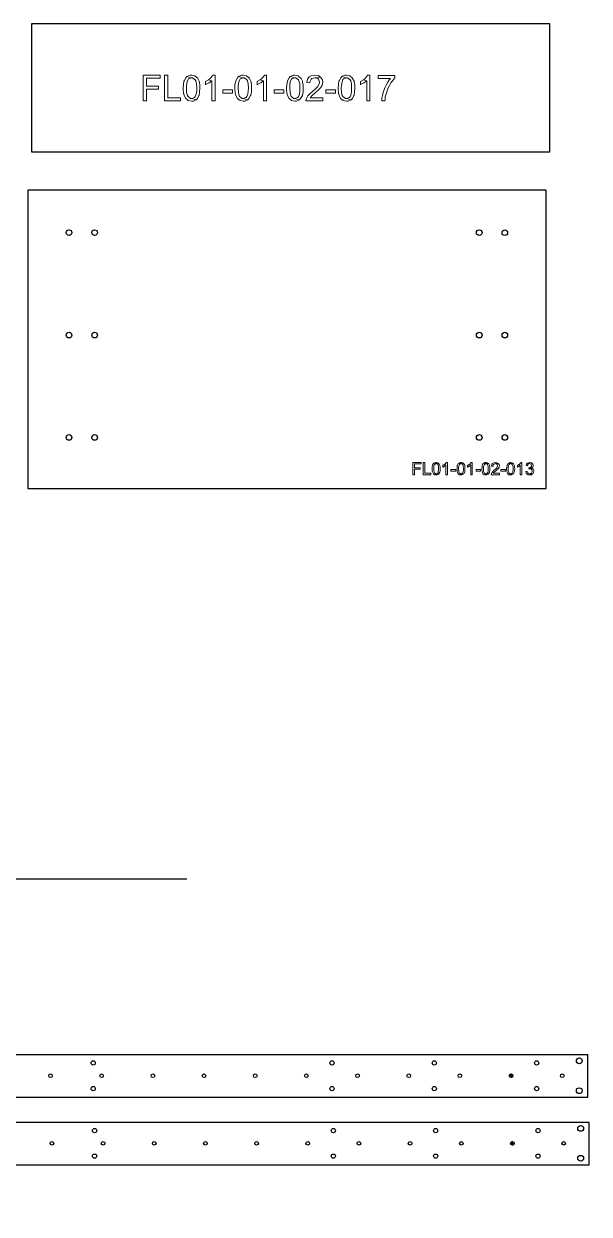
# Model space of a CAD drawing. Header units: millimetres. Extents: x 977 to 12288, y -94 to 5752.
# Drawn here: x 5341 to 6004, y 1160 to 2556 of the extents above; entities that cross this region are included whole.
import ezdxf

# ---------------------------------------------------------------- set-up
doc = ezdxf.new("R2010")
doc.units = ezdxf.units.MM
doc.layers.add('IGES$LEVEL$17', color=179, linetype='Continuous')

# ---------------------------------------------------------------- blocks, each defined once
blk = doc.blocks.new('SW_CENTERMARKSYMBOL_6')
at = {"layer": 'IGES$LEVEL$17', "color": 0}
for p, q in [((-1.25, 0), (-2.5, 0)), ((0, 0), (-1.25, 0)), ((0, 1.25), (0, 2.5)), ((0, 0), (0, 1.25)), ((0, 0), (0, -1.25)), ((0, 0), (1.25, 0)), ((1.25, 0), (2.5, 0)), ((0, -1.25), (0, -2.5))]:
    blk.add_line(p, q, dxfattribs=at)

msp = doc.modelspace()

# ---------------------------------------------------------------- linework, layer by layer
at = {"color": 7, "linetype": 'Continuous', "lineweight": 25}
for p, q in [((5953.13431498, 2360.89155348), (5345.13431498, 2360.89155348)), ((5345.13431498, 2360.89155348), (5345.13431498, 2010.89155348)), ((5953.13431498, 2010.89155348), (5953.13431498, 2360.89155348)), ((5345.13431498, 2010.89155348), (5953.13431498, 2010.89155348)), ((4501.94293926, 1347.73056969), (6001.94293926, 1347.73056969)), ((6001.94293926, 1297.73056969), (6001.94293926, 1347.73056969)), ((4501.94293926, 1297.73056969), (6001.94293926, 1297.73056969)), ((4503.54427088, 1268.51007146), (6003.54427088, 1268.51007146)), ((6003.54427088, 1218.51007146), (6003.54427088, 1268.51007146)), ((4503.54427088, 1218.51007146), (6003.54427088, 1218.51007146))]:
    msp.add_line(p, q, dxfattribs=at)
msp.add_lwpolyline([(5349.44982309, 2555.77298712), (5349.44982309, 2405.77298712), (5957.44982309, 2405.77298712), (5957.44982309, 2555.77298712)], close=True)
at = {"color": 4, "lineweight": 0}
for points in [[(5500.50477732, 2495.41903981), (5480.48019405, 2495.41903981), (5480.48019405, 2465.52318309), (5484.42870343, 2465.52318309), (5484.42870343, 2479.06092953), (5498.53052263, 2479.06092953), (5498.53052263, 2482.72740252), (5484.42870343, 2482.72740252), (5484.42870343, 2492.0346032), (5500.50477732, 2492.0346032)], [(5509.52994162, 2495.41903981), (5505.58143224, 2495.41903981), (5505.58143224, 2465.52318309), (5524.19583359, 2465.52318309), (5524.19583359, 2469.18965608), (5509.52994162, 2469.18965608)], [(5531.81081596, 2494.00885789), (5530.68267043, 2492.59867597), (5528.70841574, 2488.93220297), (5528.42637935, 2488.36813021), (5527.86230658, 2484.70165721), (5527.5802702, 2480.18907507), (5527.5802702, 2479.06092953), (5527.86230658, 2474.54834738), (5528.99045212, 2470.88187439), (5530.40063404, 2468.06151055), (5533.50303427, 2465.80521947), (5537.45154365, 2464.95911032), (5539.42579833, 2465.24114671), (5542.81023494, 2466.65132863), (5537.45154365, 2468.06151055), (5536.04136172, 2468.06151055), (5533.22099788, 2470.59983801), (5532.37488873, 2471.72798354), (5531.52877958, 2475.39445654), (5531.24674319, 2480.18907507), (5531.52877958, 2483.57351168), (5532.09285235, 2487.80405744), (5533.22099788, 2490.3423849), (5533.78507065, 2491.18849405), (5537.16950726, 2492.59867597)], [(5537.45154365, 2495.70107619), (5535.47728896, 2495.41903981), (5531.81081596, 2494.00885789), (5537.16950726, 2492.59867597), (5538.57968918, 2492.31663958), (5541.68208941, 2490.06034851), (5542.24616218, 2488.93220297), (5543.09227133, 2485.26572998), (5543.37430771, 2480.18907507), (5543.37430771, 2477.36871122), (5542.81023494, 2473.13816546), (5541.68208941, 2470.59983801), (5540.83598025, 2469.47169247), (5537.45154365, 2468.06151055), (5542.81023494, 2466.65132863), (5544.22041686, 2468.06151055), (5545.91263517, 2471.72798354), (5546.19467155, 2472.29205631), (5546.75874432, 2475.9585293), (5547.04078071, 2480.18907507), (5547.04078071, 2483.85554806), (5546.47670794, 2487.52202105), (5546.19467155, 2488.36813021), (5544.50245325, 2491.75256682), (5544.50245325, 2492.0346032), (5541.68208941, 2494.57293066), (5541.11801664, 2494.85496704)], [(5557.19409053, 2490.06034851), (5553.80965393, 2488.08609382), (5553.80965393, 2484.41962083), (5553.80965393, 2484.70165721), (5557.47612692, 2486.39387552), (5557.7581633, 2486.6759119), (5561.14259991, 2488.93220297)], [(5564.80907291, 2495.70107619), (5562.27074545, 2495.70107619), (5561.70667268, 2494.85496704), (5559.16834522, 2491.75256682), (5557.19409053, 2490.06034851), (5561.14259991, 2488.93220297), (5561.14259991, 2465.52318309), (5564.80907291, 2465.52318309)], [(5592.44863855, 2494.00885789), (5591.03845663, 2492.59867597), (5589.34623833, 2488.93220297), (5589.06420194, 2488.36813021), (5588.21809279, 2484.70165721), (5588.21809279, 2480.18907507), (5588.21809279, 2479.06092953), (5588.50012917, 2474.54834738), (5589.62827471, 2470.88187439), (5591.03845663, 2468.06151055), (5594.14085686, 2465.80521947), (5597.80732985, 2464.95911032), (5600.06362092, 2465.24114671), (5603.44805753, 2466.65132863), (5597.80732985, 2468.06151055), (5596.67918431, 2468.06151055), (5593.57678409, 2470.59983801), (5593.01271132, 2471.72798354), (5592.16660217, 2475.39445654), (5591.88456578, 2480.18907507), (5591.88456578, 2483.57351168), (5592.73067494, 2487.80405744), (5593.85882047, 2490.3423849), (5594.42289324, 2491.18849405), (5597.80732985, 2492.59867597)], [(5597.80732985, 2495.70107619), (5595.83307516, 2495.41903981), (5592.44863855, 2494.00885789), (5597.80732985, 2492.59867597), (5599.21751177, 2492.31663958), (5602.03787561, 2490.06034851), (5602.88398477, 2488.93220297), (5603.73009392, 2485.26572998), (5604.0121303, 2480.18907507), (5603.73009392, 2477.36871122), (5603.16602115, 2473.13816546), (5602.03787561, 2470.59983801), (5601.19176646, 2469.47169247), (5597.80732985, 2468.06151055), (5603.44805753, 2466.65132863), (5604.57620307, 2468.06151055), (5606.55045776, 2471.72798354), (5606.83249414, 2472.29205631), (5607.39656691, 2475.9585293), (5607.6786033, 2480.18907507), (5607.39656691, 2483.85554806), (5607.11453053, 2487.52202105), (5606.83249414, 2488.36813021), (5605.14027584, 2491.75256682), (5605.14027584, 2492.0346032), (5602.03787561, 2494.57293066), (5601.75583923, 2494.85496704)], [(5617.83191313, 2490.06034851), (5614.16544013, 2488.08609382), (5614.16544013, 2484.41962083), (5614.44747652, 2484.70165721), (5618.11394951, 2486.39387552), (5618.39598589, 2486.6759119), (5621.49838612, 2488.93220297)], [(5625.16485911, 2495.70107619), (5622.90856804, 2495.70107619), (5622.34449527, 2494.85496704), (5619.52413143, 2491.75256682), (5617.83191313, 2490.06034851), (5621.49838612, 2488.93220297), (5621.49838612, 2465.52318309), (5625.16485911, 2465.52318309)], [(5653.08646114, 2494.00885789), (5651.67627922, 2492.59867597), (5649.70202453, 2488.93220297), (5649.70202453, 2488.36813021), (5648.85591538, 2484.70165721), (5648.573879, 2480.18907507), (5648.573879, 2479.06092953), (5649.13795176, 2474.54834738), (5649.98406092, 2470.88187439), (5651.67627922, 2468.06151055), (5654.49664306, 2465.80521947), (5658.44515244, 2464.95911032), (5660.41940713, 2465.24114671), (5663.80384374, 2466.65132863), (5658.44515244, 2468.06151055), (5657.3170069, 2468.06151055), (5654.21460668, 2470.59983801), (5653.65053391, 2471.72798354), (5652.80442476, 2475.39445654), (5652.52238837, 2480.18907507), (5652.52238837, 2483.57351168), (5653.08646114, 2487.80405744), (5654.21460668, 2490.3423849), (5655.06071583, 2491.18849405), (5658.44515244, 2492.59867597)], [(5658.44515244, 2495.70107619), (5656.47089775, 2495.41903981), (5653.08646114, 2494.00885789), (5658.44515244, 2492.59867597), (5659.57329798, 2492.31663958), (5662.6756982, 2490.06034851), (5663.23977097, 2488.93220297), (5664.08588012, 2485.26572998), (5664.36791651, 2480.18907507), (5664.36791651, 2477.36871122), (5663.80384374, 2473.13816546), (5662.6756982, 2470.59983801), (5661.82958905, 2469.47169247), (5658.44515244, 2468.06151055), (5663.80384374, 2466.65132863), (5665.21402566, 2468.06151055), (5667.18828035, 2471.72798354), (5667.18828035, 2472.29205631), (5668.0343895, 2475.9585293), (5668.31642589, 2480.18907507), (5668.0343895, 2483.85554806), (5667.47031673, 2487.52202105), (5667.18828035, 2488.36813021), (5665.77809843, 2491.75256682), (5665.49606204, 2492.0346032), (5662.6756982, 2494.57293066), (5662.39366182, 2494.85496704)], [(5688.62304554, 2493.16274874), (5681.85417233, 2492.59867597), (5682.70028148, 2492.59867597), (5685.8026817, 2491.18849405), (5686.08471809, 2490.90645766), (5687.49490001, 2487.52202105), (5687.49490001, 2486.39387552), (5685.8026817, 2483.00943891), (5685.23860893, 2482.16332976), (5682.70028148, 2479.6250023), (5679.03380848, 2476.52260207), (5676.77751741, 2474.54834738), (5674.23918995, 2472.01001993), (5673.67511718, 2471.44594716), (5671.98289888, 2468.06151055), (5671.41882611, 2465.52318309), (5691.161373, 2465.52318309), (5691.161373, 2469.18965608), (5676.49548103, 2469.18965608), (5678.18769933, 2471.16391077), (5679.03380848, 2472.01001993), (5682.41824509, 2474.83038377), (5682.41824509, 2474.83038377), (5685.8026817, 2477.93278399), (5688.05897278, 2480.18907507), (5688.62304554, 2480.75314783), (5690.59730023, 2483.85554806), (5691.161373, 2487.23998467), (5690.87933662, 2490.06034851)], [(5681.85417233, 2495.70107619), (5678.18769933, 2495.13700343), (5675.08529911, 2493.44478512), (5673.11104442, 2490.90645766), (5672.26493526, 2486.95794829), (5675.93140826, 2486.6759119), (5675.93140826, 2487.80405744), (5677.62362656, 2490.90645766), (5678.18769933, 2491.47053043), (5681.85417233, 2492.59867597), (5688.62304554, 2493.16274874), (5685.8026817, 2495.13700343)], [(5713.44224735, 2494.00885789), (5712.31410181, 2492.59867597), (5710.33984712, 2488.93220297), (5710.05781074, 2488.36813021), (5709.49373797, 2484.70165721), (5709.21170159, 2480.18907507), (5709.21170159, 2479.06092953), (5709.49373797, 2474.54834738), (5710.62188351, 2470.88187439), (5712.03206543, 2468.06151055), (5715.13446565, 2465.80521947), (5719.08297503, 2464.95911032), (5721.05722972, 2465.24114671), (5724.44166633, 2466.65132863), (5719.08297503, 2468.06151055), (5717.67279311, 2468.06151055), (5714.85242927, 2470.59983801), (5714.00632012, 2471.72798354), (5713.16021096, 2475.39445654), (5712.87817458, 2480.18907507), (5713.16021096, 2483.57351168), (5713.72428373, 2487.80405744), (5714.85242927, 2490.3423849), (5715.41650204, 2491.18849405), (5718.80093865, 2492.59867597)], [(5719.08297503, 2495.70107619), (5717.10872034, 2495.41903981), (5713.44224735, 2494.00885789), (5718.80093865, 2492.59867597), (5720.21112057, 2492.31663958), (5723.31352079, 2490.06034851), (5723.87759356, 2488.93220297), (5724.72370271, 2485.26572998), (5725.0057391, 2480.18907507), (5725.0057391, 2477.36871122), (5724.44166633, 2473.13816546), (5723.31352079, 2470.59983801), (5722.46741164, 2469.47169247), (5719.08297503, 2468.06151055), (5724.44166633, 2466.65132863), (5725.85184825, 2468.06151055), (5727.54406656, 2471.72798354), (5727.82610294, 2472.29205631), (5728.39017571, 2475.9585293), (5728.67221209, 2480.18907507), (5728.67221209, 2483.85554806), (5728.10813932, 2487.52202105), (5727.82610294, 2488.36813021), (5726.13388464, 2491.75256682), (5726.13388464, 2492.0346032), (5723.31352079, 2494.57293066), (5722.74944803, 2494.85496704)], [(5738.82552192, 2490.06034851), (5735.44108531, 2488.08609382), (5735.44108531, 2484.41962083), (5735.44108531, 2484.70165721), (5739.10755831, 2486.39387552), (5739.38959469, 2486.6759119), (5742.7740313, 2488.93220297)], [(5746.44050429, 2495.70107619), (5743.90217684, 2495.70107619), (5743.33810407, 2494.85496704), (5740.79977661, 2491.75256682), (5738.82552192, 2490.06034851), (5742.7740313, 2488.93220297), (5742.7740313, 2465.52318309), (5746.44050429, 2465.52318309)], [(5775.49025186, 2495.13700343), (5756.02974135, 2495.13700343), (5756.02974135, 2491.47053043), (5770.69563333, 2491.47053043), (5769.56748779, 2490.3423849), (5767.5932331, 2487.23998467), (5765.33694203, 2483.85554806), (5764.20879649, 2481.3172206), (5762.79861457, 2477.65074761), (5761.67046904, 2473.98427461), (5761.38843265, 2472.85612908), (5760.5423235, 2468.9076197), (5760.26028712, 2465.52318309), (5763.92676011, 2465.52318309), (5764.20879649, 2466.36929224), (5764.49083288, 2470.03576524), (5765.33694203, 2473.70223823), (5766.46508757, 2477.08667484), (5767.87526949, 2480.75314783), (5769.84952418, 2484.13758444), (5770.97766971, 2486.39387552), (5773.23396079, 2489.49627574), (5775.49025186, 2492.31663958)], [(5573.8342372, 2474.54834738), (5573.8342372, 2478.21482038), (5585.11569256, 2478.21482038), (5585.11569256, 2474.54834738), (5573.8342372, 2474.54834738)], [(5634.19002341, 2474.54834738), (5634.19002341, 2478.21482038), (5645.47147877, 2478.21482038), (5645.47147877, 2474.54834738), (5634.19002341, 2474.54834738)], [(5694.827846, 2474.54834738), (5694.827846, 2478.21482038), (5706.10930136, 2478.21482038), (5706.10930136, 2474.54834738), (5694.827846, 2474.54834738)], [(5806.51425412, 2041.62249773), (5796.64298067, 2041.62249773), (5796.64298067, 2027.23864214), (5798.61723536, 2027.23864214), (5798.61723536, 2033.72547897), (5805.38610858, 2033.72547897), (5805.38610858, 2035.41769728), (5798.61723536, 2035.41769728), (5798.61723536, 2039.93027942), (5806.51425412, 2039.93027942)], [(5810.74479988, 2041.62249773), (5808.77054519, 2041.62249773), (5808.77054519, 2027.23864214), (5817.79570948, 2027.23864214), (5817.79570948, 2028.93086044), (5810.74479988, 2028.93086044)], [(5821.46218247, 2040.77638858), (5820.89810971, 2040.21231581), (5819.76996417, 2038.23806112), (5819.76996417, 2038.23806112), (5819.48792779, 2036.26380643), (5819.48792779, 2034.28955174), (5819.48792779, 2033.72547897), (5819.48792779, 2031.4691879), (5820.05200055, 2029.77696959), (5820.89810971, 2028.36678767), (5822.30829163, 2027.23864214), (5824.00050993, 2026.95660575), (5825.12865547, 2026.95660575), (5826.82087377, 2027.8027149), (5824.00050993, 2028.36678767), (5823.43643716, 2028.36678767), (5822.02625524, 2029.49493321), (5821.74421886, 2030.05900598), (5821.18014609, 2031.75122428), (5821.18014609, 2034.28955174), (5821.18014609, 2035.69973366), (5821.46218247, 2037.67398835), (5822.02625524, 2039.08417027), (5822.30829163, 2039.36620665), (5824.00050993, 2040.21231581)], [(5824.00050993, 2041.62249773), (5823.15440078, 2041.62249773), (5821.46218247, 2040.77638858), (5824.00050993, 2040.21231581), (5824.5645827, 2040.21231581), (5826.256801, 2039.08417027), (5826.53883739, 2038.23806112), (5826.82087377, 2036.54584281), (5826.82087377, 2034.28955174), (5826.82087377, 2032.87936982), (5826.53883739, 2030.90511513), (5826.256801, 2029.49493321), (5825.69272824, 2028.93086044), (5824.00050993, 2028.36678767), (5826.82087377, 2027.8027149), (5827.38494654, 2028.36678767), (5828.23105569, 2030.05900598), (5828.23105569, 2030.34104236), (5828.79512846, 2032.03326067), (5828.79512846, 2034.28955174), (5828.79512846, 2035.98177004), (5828.51309208, 2037.67398835), (5828.23105569, 2038.23806112), (5827.66698293, 2039.93027942), (5827.38494654, 2039.93027942), (5825.97476462, 2041.05842496), (5825.97476462, 2041.34046134)], [(5833.58974699, 2039.08417027), (5831.89752869, 2037.95602473), (5831.89752869, 2036.26380643), (5832.17956507, 2036.26380643), (5833.87178338, 2037.10991558), (5833.87178338, 2037.39195197), (5835.56400168, 2038.5200975)], [(5837.25621999, 2041.62249773), (5836.12807445, 2041.62249773), (5835.84603807, 2041.05842496), (5834.43585614, 2039.64824304), (5833.58974699, 2039.08417027), (5835.56400168, 2038.5200975), (5835.56400168, 2027.23864214), (5837.25621999, 2027.23864214)], [(5850.51193004, 2040.77638858), (5849.94785727, 2040.21231581), (5849.10174812, 2038.23806112), (5848.81971174, 2038.23806112), (5848.53767535, 2036.26380643), (5848.53767535, 2034.28955174), (5848.53767535, 2033.72547897), (5848.81971174, 2031.4691879), (5849.10174812, 2029.77696959), (5849.94785727, 2028.36678767), (5851.35803919, 2027.23864214), (5853.33229388, 2026.95660575), (5854.17840303, 2026.95660575), (5855.87062134, 2027.8027149), (5853.33229388, 2028.36678767), (5852.48618473, 2028.36678767), (5851.07600281, 2029.49493321), (5850.79396643, 2030.05900598), (5850.51193004, 2031.75122428), (5850.22989366, 2034.28955174), (5850.22989366, 2035.69973366), (5850.79396643, 2037.67398835), (5851.35803919, 2039.08417027), (5851.64007558, 2039.36620665), (5853.0502575, 2040.21231581)], [(5853.33229388, 2041.62249773), (5852.20414835, 2041.62249773), (5850.51193004, 2040.77638858), (5853.0502575, 2040.21231581), (5853.89636665, 2040.21231581), (5855.30654857, 2039.08417027), (5855.58858496, 2038.23806112), (5855.87062134, 2036.54584281), (5856.15265772, 2034.28955174), (5856.15265772, 2032.87936982), (5855.87062134, 2030.90511513), (5855.30654857, 2029.49493321), (5854.7424758, 2028.93086044), (5853.33229388, 2028.36678767), (5855.87062134, 2027.8027149), (5856.43469411, 2028.36678767), (5857.28080326, 2030.05900598), (5857.56283964, 2030.34104236), (5857.84487603, 2032.03326067), (5857.84487603, 2034.28955174), (5857.84487603, 2035.98177004), (5857.56283964, 2037.67398835), (5857.56283964, 2038.23806112), (5856.71673049, 2039.93027942), (5856.71673049, 2039.93027942), (5855.30654857, 2041.05842496), (5855.02451219, 2041.34046134)], [(5862.63949456, 2039.08417027), (5860.94727625, 2037.95602473), (5860.94727625, 2036.26380643), (5861.22931264, 2036.26380643), (5862.92153094, 2037.10991558), (5863.20356733, 2037.39195197), (5864.61374925, 2038.5200975)], [(5866.30596755, 2041.62249773), (5865.17782202, 2041.62249773), (5864.89578563, 2041.05842496), (5863.7676401, 2039.64824304), (5862.63949456, 2039.08417027), (5864.61374925, 2038.5200975), (5864.61374925, 2027.23864214), (5866.30596755, 2027.23864214)], [(5879.84371399, 2040.77638858), (5878.99760484, 2040.21231581), (5878.15149569, 2038.23806112), (5878.15149569, 2038.23806112), (5877.8694593, 2036.26380643), (5877.58742292, 2034.28955174), (5877.58742292, 2033.72547897), (5877.8694593, 2031.4691879), (5878.43353207, 2029.77696959), (5878.99760484, 2028.36678767), (5880.40778676, 2027.23864214), (5882.38204145, 2026.95660575), (5883.2281506, 2026.95660575), (5884.92036891, 2027.8027149), (5882.38204145, 2028.36678767), (5881.81796868, 2028.36678767), (5880.40778676, 2029.49493321), (5879.84371399, 2030.05900598), (5879.56167761, 2031.75122428), (5879.56167761, 2034.28955174), (5879.56167761, 2035.69973366), (5879.84371399, 2037.67398835), (5880.40778676, 2039.08417027), (5880.68982314, 2039.36620665), (5882.38204145, 2040.21231581)], [(5882.38204145, 2041.62249773), (5881.25389591, 2041.62249773), (5879.84371399, 2040.77638858), (5882.38204145, 2040.21231581), (5882.94611422, 2040.21231581), (5884.35629614, 2039.08417027), (5884.63833252, 2038.23806112), (5885.20240529, 2036.54584281), (5885.20240529, 2034.28955174), (5885.20240529, 2032.87936982), (5884.92036891, 2030.90511513), (5884.35629614, 2029.49493321), (5884.07425975, 2028.93086044), (5882.38204145, 2028.36678767), (5884.92036891, 2027.8027149), (5885.48444167, 2028.36678767), (5886.61258721, 2030.05900598), (5886.61258721, 2030.34104236), (5886.8946236, 2032.03326067), (5886.8946236, 2034.28955174), (5886.8946236, 2035.98177004), (5886.61258721, 2037.67398835), (5886.61258721, 2038.23806112), (5885.76647806, 2039.93027942), (5885.76647806, 2039.93027942), (5884.35629614, 2041.05842496), (5884.07425975, 2041.34046134)], [(5896.76589704, 2040.49435219), (5893.66349681, 2040.21231581), (5893.9455332, 2040.21231581), (5895.6377515, 2039.36620665), (5895.6377515, 2039.36620665), (5896.20182427, 2037.67398835), (5896.20182427, 2037.10991558), (5895.35571512, 2035.41769728), (5895.07367874, 2035.13566089), (5893.9455332, 2034.00751536), (5892.25331489, 2032.59733344), (5891.12516936, 2031.4691879), (5889.99702382, 2030.34104236), (5889.71498744, 2030.05900598), (5888.86887828, 2028.36678767), (5888.5868419, 2027.23864214), (5898.17607896, 2027.23864214), (5898.17607896, 2028.93086044), (5891.12516936, 2028.93086044), (5891.68924213, 2029.77696959), (5892.25331489, 2030.05900598), (5893.9455332, 2031.75122428), (5893.9455332, 2031.75122428), (5895.6377515, 2033.1614062), (5896.48386066, 2034.28955174), (5896.76589704, 2034.28955174), (5897.89404258, 2035.98177004), (5898.17607896, 2037.67398835), (5897.89404258, 2039.08417027)], [(5893.66349681, 2041.62249773), (5891.68924213, 2041.34046134), (5890.2790602, 2040.49435219), (5889.43295105, 2039.36620665), (5888.86887828, 2037.39195197), (5890.84313297, 2037.39195197), (5890.84313297, 2037.95602473), (5891.40720574, 2039.36620665), (5891.97127851, 2039.64824304), (5893.66349681, 2040.21231581), (5896.76589704, 2040.49435219), (5895.35571512, 2041.34046134)], [(5908.89346156, 2040.77638858), (5908.04735241, 2040.21231581), (5907.20124325, 2038.23806112), (5907.20124325, 2038.23806112), (5906.91920687, 2036.26380643), (5906.63717048, 2034.28955174), (5906.63717048, 2033.72547897), (5906.91920687, 2031.4691879), (5907.48327964, 2029.77696959), (5908.04735241, 2028.36678767), (5909.45753433, 2027.23864214), (5911.43178902, 2026.95660575), (5912.55993455, 2026.95660575), (5913.97011647, 2027.8027149), (5911.43178902, 2028.36678767), (5910.86771625, 2028.36678767), (5909.45753433, 2029.49493321), (5909.17549794, 2030.05900598), (5908.61142517, 2031.75122428), (5908.61142517, 2034.28955174), (5908.61142517, 2035.69973366), (5908.89346156, 2037.67398835), (5909.45753433, 2039.08417027), (5909.73957071, 2039.36620665), (5911.43178902, 2040.21231581)], [(5911.43178902, 2041.62249773), (5910.58567986, 2041.62249773), (5908.89346156, 2040.77638858), (5911.43178902, 2040.21231581), (5911.99586178, 2040.21231581), (5913.4060437, 2039.08417027), (5913.68808009, 2038.23806112), (5914.25215286, 2036.54584281), (5914.25215286, 2034.28955174), (5914.25215286, 2032.87936982), (5913.97011647, 2030.90511513), (5913.4060437, 2029.49493321), (5913.12400732, 2028.93086044), (5911.43178902, 2028.36678767), (5913.97011647, 2027.8027149), (5914.81622563, 2028.36678767), (5915.66233478, 2030.05900598), (5915.66233478, 2030.34104236), (5915.94437116, 2032.03326067), (5916.22640755, 2034.28955174), (5915.94437116, 2035.98177004), (5915.94437116, 2037.67398835), (5915.66233478, 2038.23806112), (5914.81622563, 2039.93027942), (5914.81622563, 2039.93027942), (5913.4060437, 2041.05842496), (5913.4060437, 2041.34046134)], [(5921.02102608, 2039.08417027), (5919.32880777, 2037.95602473), (5919.32880777, 2036.26380643), (5919.32880777, 2036.26380643), (5921.30306246, 2037.10991558), (5921.30306246, 2037.39195197), (5922.71324438, 2038.5200975)], [(5924.68749907, 2041.62249773), (5923.55935353, 2041.62249773), (5923.27731715, 2041.05842496), (5921.86713523, 2039.64824304), (5921.02102608, 2039.08417027), (5922.71324438, 2038.5200975), (5922.71324438, 2027.23864214), (5924.68749907, 2027.23864214)], [(5930.89229952, 2040.77638858), (5930.04619037, 2039.64824304), (5929.4821176, 2037.95602473), (5931.17433591, 2037.67398835), (5931.17433591, 2038.23806112), (5932.02044506, 2039.64824304), (5932.02044506, 2039.64824304), (5933.71266336, 2040.21231581)], [(5933.71266336, 2041.62249773), (5932.30248144, 2041.34046134), (5930.89229952, 2040.77638858), (5933.71266336, 2040.21231581), (5933.99469975, 2040.21231581), (5935.40488167, 2039.64824304), (5935.40488167, 2039.36620665), (5935.96895444, 2037.95602473), (5935.96895444, 2037.39195197), (5935.12284528, 2035.98177004), (5934.8408089, 2035.98177004), (5933.14859059, 2035.41769728), (5936.25099082, 2035.13566089), (5937.37913636, 2036.26380643), (5937.37913636, 2036.26380643), (5937.94320912, 2037.95602473), (5937.94320912, 2038.23806112), (5937.37913636, 2039.64824304), (5937.09709997, 2039.93027942), (5935.96895444, 2041.05842496), (5935.40488167, 2041.34046134)], [(5841.48676575, 2031.4691879), (5841.48676575, 2033.1614062), (5847.12749343, 2033.1614062), (5847.12749343, 2031.4691879), (5841.48676575, 2031.4691879)], [(5870.8185497, 2031.4691879), (5870.8185497, 2033.1614062), (5876.177241, 2033.1614062), (5876.177241, 2031.4691879), (5870.8185497, 2031.4691879)], [(5899.86829727, 2031.4691879), (5899.86829727, 2033.1614062), (5905.22698856, 2033.1614062), (5905.22698856, 2031.4691879), (5899.86829727, 2031.4691879)], [(5930.89229952, 2031.18715151), (5929.20008122, 2030.90511513), (5929.4821176, 2029.21289683), (5930.61026314, 2028.08475129), (5930.61026314, 2028.08475129), (5932.02044506, 2027.23864214), (5933.71266336, 2026.95660575), (5934.27673613, 2026.95660575), (5935.96895444, 2027.23864214), (5937.09709997, 2028.08475129), (5933.71266336, 2028.36678767), (5933.43062698, 2028.36678767), (5932.02044506, 2028.93086044), (5931.45637229, 2029.49493321)], [(5932.86655421, 2035.41769728), (5932.58451783, 2034.00751536), (5933.99469975, 2034.28955174), (5937.37913636, 2034.28955174), (5935.96895444, 2034.85362451), (5936.25099082, 2035.13566089), (5933.14859059, 2035.41769728)], [(5937.37913636, 2034.28955174), (5933.99469975, 2034.28955174), (5934.55877251, 2034.00751536), (5935.96895444, 2033.44344259), (5936.25099082, 2032.87936982), (5936.81506359, 2031.4691879), (5936.5330272, 2030.62307875), (5935.96895444, 2029.21289683), (5935.40488167, 2028.93086044), (5933.71266336, 2028.36678767), (5937.09709997, 2028.08475129), (5937.37913636, 2028.36678767), (5938.22524551, 2029.77696959), (5938.50728189, 2031.4691879), (5938.50728189, 2032.31529705), (5937.94320912, 2033.72547897)]]:
    msp.add_lwpolyline(points, close=True, dxfattribs=at)
msp.add_lwpolyline([(5531.82835988, 1553.08906214), (4418.8939061, 1553.08906214), (4418.8939061, 1160.45859214)])
at = {"color": 7, "linetype": 'Continuous', "lineweight": 25}
for centre, radius in [((5393.63431498, 2311.00664609), 3.3), ((5423.63431498, 2311.00664609), 3.3), ((5874.63453575, 2311.00664609), 3.3), ((5904.63431498, 2310.89155348), 3.3), ((5393.63431498, 2190.89155348), 3.3), ((5423.63431498, 2190.89155348), 3.3), ((5874.63453575, 2190.89155348), 3.3), ((5904.63431498, 2190.89155348), 3.3), ((5393.63431498, 2070.89155348), 3.3), ((5423.63431498, 2070.89155348), 3.3), ((5874.63453575, 2070.89155348), 3.3), ((5904.63431498, 2070.89155348), 3.3), ((5421.94293926, 1337.73056969), 2.5), ((5701.94293926, 1337.73056969), 2.5), ((5821.94293926, 1337.73056969), 2.5), ((5941.94293926, 1337.73056969), 2.5), ((5991.94293926, 1340.23056969), 3.4), ((5371.94293926, 1322.73056969), 2.1), ((5431.94293926, 1322.73056969), 2.1), ((5491.94293926, 1322.73056969), 2.1), ((5551.94293926, 1322.73056969), 2.1), ((5611.94293926, 1322.73056969), 2.1), ((5671.94293926, 1322.73056969), 2.1), ((5731.94293926, 1322.73056969), 2.1), ((5791.94293926, 1322.73056969), 2.1), ((5851.94293926, 1322.73056969), 2.1), ((5911.94293926, 1322.73056969), 2.1), ((5971.94293926, 1322.73056969), 2.1), ((5421.94293926, 1307.73056969), 2.5), ((5701.94293926, 1307.73056969), 2.5), ((5821.94293926, 1307.73056969), 2.5), ((5941.94293926, 1307.73056969), 2.5), ((5991.94293926, 1305.23056969), 3.4), ((5423.54427088, 1258.51007146), 2.5), ((5703.54427088, 1258.51007146), 2.5), ((5823.54427088, 1258.51007146), 2.5), ((5943.54427088, 1258.51007146), 2.5), ((5993.54427088, 1261.01007146), 3.4), ((5373.54427088, 1243.51007146), 2.1), ((5433.54427088, 1243.51007146), 2.1), ((5493.54427088, 1243.51007146), 2.1), ((5553.54427088, 1243.51007146), 2.1), ((5613.54427088, 1243.51007146), 2.1), ((5673.54427088, 1243.51007146), 2.1), ((5733.54427088, 1243.51007146), 2.1), ((5793.54427088, 1243.51007146), 2.1), ((5853.54427088, 1243.51007146), 2.1), ((5913.54427088, 1243.51007146), 2.1), ((5973.54427088, 1243.51007146), 2.1), ((5423.54427088, 1228.51007146), 2.5), ((5703.54427088, 1228.51007146), 2.5), ((5823.54427088, 1228.51007146), 2.5), ((5943.54427088, 1228.51007146), 2.5), ((5993.54427088, 1226.01007146), 3.4)]:
    msp.add_circle(centre, radius, dxfattribs=at)

# ---------------------------------------------------------------- block references
at = {"layer": 'IGES$LEVEL$17'}
for p in [(5911.94293926, 1322.73056969), (5913.54427088, 1243.51007146)]:
    msp.add_blockref('SW_CENTERMARKSYMBOL_6', p, dxfattribs=at)

doc.saveas('drawing.dxf')
